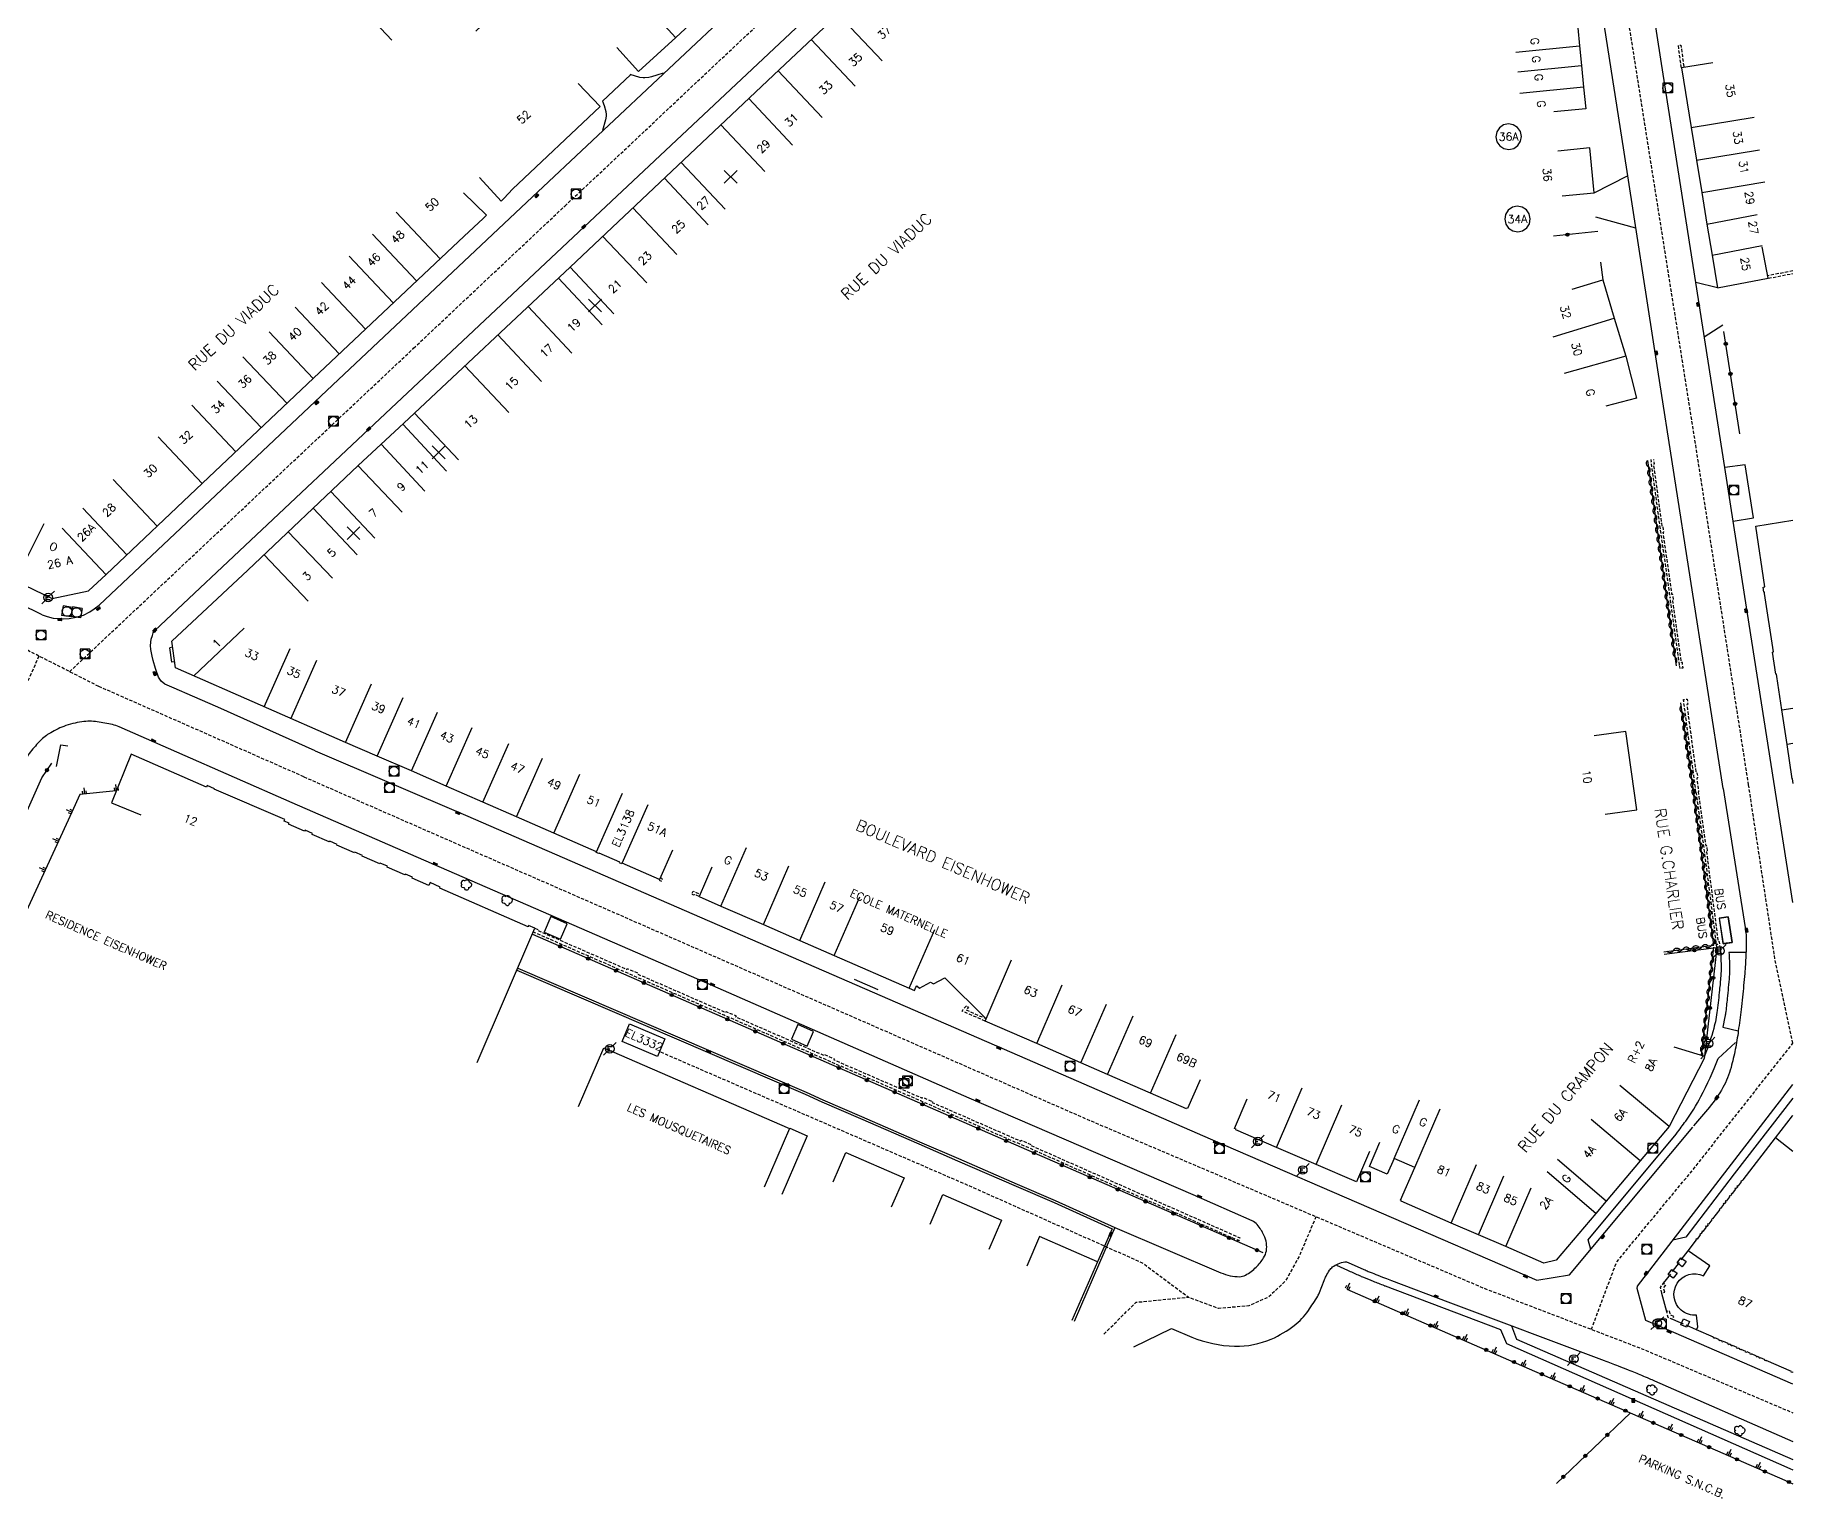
# Model space of a CAD drawing. Header units: millimetres. Extents: x 79999 to 81000, y 145000 to 146000.
# Drawn here: x 80725.4 to 81000, y 145345.3 to 145573.5 of the extents above; entities that cross this region are included whole.
import ezdxf
from ezdxf.enums import TextEntityAlignment as Align

# ---------------------------------------------------------------- set-up
doc = ezdxf.new("R2010")
doc.units = ezdxf.units.MM
doc.linetypes.add('DASHED', pattern=[0.75, 0.5, -0.25])
doc.layers.get('0').update_dxf_attribs({"linetype": 'CONTINUOUS'})
for name, color, linetype in [('W0001', 6, 'DASHED'), ('W0008', 7, 'CONTINUOUS'), ('W0100', 7, 'CONTINUOUS'), ('W0105', 7, 'CONTINUOUS'), ('W0112', 1, 'DASHED'), ('W0211', 2, 'CONTINUOUS'), ('W0300', 7, 'CONTINUOUS'), ('W0310', 3, 'CONTINUOUS'), ('W0322', 7, 'CONTINUOUS'), ('W0330', 7, 'CONTINUOUS'), ('W0400', 7, 'CONTINUOUS'), ('W0420', 7, 'CONTINUOUS'), ('W0471', 7, 'CONTINUOUS'), ('w0984', 7, 'CONTINUOUS'), ('W0989', 7, 'CONTINUOUS'), ('W0991', 7, 'CONTINUOUS'), ('W1102', 7, 'CONTINUOUS')]:
    doc.layers.add(name, color=color, linetype=linetype)
doc.styles.get("Standard").update_dxf_attribs({"font": 'romans.shx', "width": 0.85})

# ---------------------------------------------------------------- blocks, each defined once
blk = doc.blocks.new('T471')
for p, q in [((-0.333334, 0.333334), (-0.333334, -0.333334)), ((-0.333334, 0.333334), (0.333334, 0.333334)), ((-0.333334, 0), (0, 0)), ((0.500001, 0.500001), (1.000002, 1.000002)), ((-0.500001, -0.500001), (-1.000002, -1.000002)), ((-0.333334, -0.333334), (0.333334, -0.333334))]:
    blk.add_line(p, q)
blk.add_ellipse((0, 0), major_axis=(0.471405, 0.471405), ratio=1, start_param=5.4977871438, end_param=11.780972451)
blk = doc.blocks.new('T400')
for p, q in [((-0.15, 0.3), (0.15, 0.3)), ((-0.15, -0.25), (-0.15, 0.3)), ((-0.15, 0.15), (0.15, 0.15)), ((-0.15, 0), (0.15, 0)), ((0.15, 0.3), (0.15, -0.25)), ((-0.15, -0.15), (0.15, -0.15)), ((-0.15, -0.25), (-0.15, -0.3)), ((-0.15, -0.3), (0.15, -0.3)), ((0.15, -0.3), (0.15, -0.25))]:
    blk.add_line(p, q)
blk = doc.blocks.new('T420')
for p, q in [((0.75, 0.75), (-0.75, 0.75)), ((-0.75, 0.75), (-0.75, -0.75)), ((0.75, 0.75), (0.75, -0.75)), ((0.75, -0.75), (-0.75, -0.75))]:
    blk.add_line(p, q)
blk.add_ellipse((0, 0), major_axis=(-0.53, 0.53), ratio=1, start_param=3.926991, end_param=10.210176)
blk = doc.blocks.new('t112o')
at = {"color": 0, "linetype": 'Continuous'}
for p, q in [((-0.5, 0.5), (0.5, 0.5)), ((-0.5, -0.5), (-0.5, 0.5)), ((0.5, 0.5), (0.5, -0.5)), ((0.5, -0.5), (-0.5, -0.5))]:
    blk.add_line(p, q, dxfattribs=at)
blk = doc.blocks.new('T300')
for p, q in [((-0.8, 0.51), (-0.86, 0.34)), ((-0.86, 0.34), (-0.86, 0.17)), ((-0.86, 0.17), (-0.74, 0.06)), ((-0.69, 0.63), (-0.8, 0.51)), ((-0.8, -0.06), (-0.74, 0.06)), ((-0.74, 0.06), (-0.69, 0.11)), ((-0.57, 0.69), (-0.69, 0.63)), ((-0.46, 0.69), (-0.57, 0.69)), ((-0.29, 0.63), (-0.46, 0.69)), ((-0.29, 0.63), (-0.17, 0.74)), ((-0.23, 0.57), (-0.29, 0.63)), ((-0.17, 0.74), (-0.06, 0.8)), ((-0.06, 0.8), (0.06, 0.8)), ((0.06, 0.8), (0.23, 0.74)), ((0.23, 0.74), (0.34, 0.63)), ((0.34, 0.63), (0.4, 0.51)), ((0.46, 0.46), (0.34, 0.46)), ((0.4, 0.51), (0.4, 0.46)), ((0.57, 0.4), (0.46, 0.46)), ((0.57, 0.4), (0.69, 0.29)), ((0.69, 0.29), (0.74, 0.17)), ((0.74, 0.06), (0.69, -0.17)), ((0.74, 0.17), (0.74, 0.06)), ((-0.8, -0.17), (-0.8, -0.06)), ((-0.8, -0.23), (-0.8, -0.17)), ((-0.74, -0.34), (-0.8, -0.23)), ((-0.69, -0.4), (-0.74, -0.34)), ((-0.51, -0.46), (-0.69, -0.4)), ((-0.4, -0.46), (-0.51, -0.46)), ((-0.4, -0.46), (-0.34, -0.46)), ((-0.34, -0.46), (-0.34, -0.4)), ((-0.34, -0.51), (-0.34, -0.46)), ((-0.29, -0.63), (-0.34, -0.51)), ((-0.17, -0.74), (-0.29, -0.63)), ((-0.06, -0.8), (-0.17, -0.74)), ((0.06, -0.8), (-0.06, -0.8)), ((0.17, -0.74), (0.06, -0.8)), ((0.23, -0.69), (0.17, -0.74)), ((0.29, -0.46), (0.23, -0.46)), ((0.29, -0.63), (0.23, -0.69)), ((0.46, -0.4), (0.29, -0.46)), ((0.34, -0.51), (0.29, -0.63)), ((0.34, -0.51), (0.34, -0.46)), ((0.57, -0.34), (0.46, -0.4)), ((0.63, -0.29), (0.57, -0.34)), ((0.69, -0.17), (0.63, -0.29))]:
    blk.add_line(p, q)
blk = doc.blocks.new('t330o')
at = {"color": 0, "linetype": 'Continuous'}
for p, q in [((0.25, -0.25), (-0.25, 0.25)), ((-0.25, -0.25), (0.25, 0.25)), ((-0.25, 0.25), (-0.25, -0.25)), ((0.25, 0.25), (-0.25, 0.25)), ((0.25, -0.25), (0.25, 0.25)), ((-0.25, -0.25), (0.25, -0.25)), ((-0.25, -0.25), (-0.25, -0.25))]:
    blk.add_line(p, q, dxfattribs=at)
blk = doc.blocks.new('t211o')
at = {"color": 0, "linetype": 'Continuous'}
for p, q in [((-0.29, 0.5), (-0.29, 0)), ((0, 1), (0, 0)), ((0.29, 0.5), (0.29, 0))]:
    blk.add_line(p, q, dxfattribs=at)
blk = doc.blocks.new('t310o')
at = {"color": 0, "linetype": 'Continuous'}
for centre, start, end in [((-0.5, 0.38), 216.8699, 323.1304), ((0.5, -0.37), 36.8699, 143.1303)]:
    blk.add_arc(centre, 0.625, start, end, dxfattribs=at)
blk = doc.blocks.new('t322o')
at = {"color": 0, "linetype": 'Continuous'}
for radius in [0.25, 0.15]:
    blk.add_circle((0, 0), radius, dxfattribs=at)
blk = doc.blocks.new('t991o')
at = {"color": 0, "linetype": 'Continuous'}
for p, q in [((-1, 1), (1, -1)), ((-1, -1), (1, 1))]:
    blk.add_line(p, q, dxfattribs=at)

msp = doc.modelspace()

# ---------------------------------------------------------------- linework, layer by layer
at = {"layer": 'W0001', "flags": 128}
for points in [[(80993.09, 145456.36), (80984.69, 145510.32), (80976.68, 145560.86), (80972.07, 145589.98), (80971.43, 145603.13), (80968.67, 145681.83), (80967.75, 145697.64), (80966.09, 145710.51), (80961.12, 145744.68), (80946.12, 145849.32), (80939.86, 145884.69), (80933.51, 145921.1), (80932.04, 145928.44), (80930.1, 145936.63), (80928.45, 145943.06), (80926.33, 145950.97), (80923.66, 145960.62), (80914, 145995.19), (80912.67, 146000)], [(80725.98, 145476.49), (80708.24, 145435.95), (80690.16, 145394.6)], [(80767.37, 145457.63), (80800.18, 145443.27), (80890.24, 145403.91), (80951.87, 145377.68), (80976.58, 145368.21), (81000, 145358.26)], [(81000, 145415.99), (80997.24, 145428.91), (80993.09, 145456.36)], [(80925.5, 145388.9), (80922.89, 145382.76), (80920.69, 145378.8), (80918.07, 145376.32), (80915.02, 145374.97), (80910.28, 145374.55), (80905.51, 145376.33), (80898.3, 145381.7), (80870.74, 145393.96), (80822.93, 145414.68)], [(80968.52, 145371.3), (80972.48, 145381.84), (80984.46, 145396.32), (81000, 145415.99)], [(80892.37, 145370.56), (80897.39, 145375.53), (80905.51, 145376.33)]]:
    msp.add_lwpolyline(points, dxfattribs=at)
at = {"layer": 'W0001'}
for points in [[(80784.53, 145524.59), (80808.13, 145546.79), (80872.54, 145607.3), (80919.71, 145651.85)], [(80767.37, 145457.63), (80735.35, 145471.74), (80623.02, 145528.68)], [(80730.79, 145474.05), (80784.53, 145524.59)]]:
    msp.add_lwpolyline(points, dxfattribs=at)
at = {"layer": 'W0008'}
for p, q in [((80818.41, 145567.32), (80814.06, 145563.21)), ((80814.06, 145563.21), (80814.12, 145563.27)), ((80726.49, 145482.95), (80705.83, 145493.03)), ((80743.86, 145480.12), (80744.1, 145480.5))]:
    msp.add_line(p, q, dxfattribs=at)
at = {"layer": 'W0008', "flags": 128}
for points in [[(80989.13, 145455.82), (80978.92, 145521.2), (80973.53, 145555.88), (80968.91, 145585.58, 0.000179), (80968.69, 145586.95, -0.000147), (80968.43, 145588.63, -0.010113), (80968.22, 145590.23, -0.011934), (80968.09, 145591.6, -0.003719), (80968.01, 145592.97, -0.00314), (80967.94, 145594.61), (80967.03, 145618.1), (80965.09, 145670.42), (80964.89, 145674.75, 0.078325), (80964.69, 145675.68, 0.050562), (80964.04, 145676.99, 0.034346), (80963.58, 145677.62, 0.018109), (80962.6, 145678.71, 0.038484), (80961.39, 145679.77, 0.044295), (80960.2, 145680.52, 0.094421), (80958.91, 145680.89, 0.109633), (80957.75, 145680.74, 0.028761), (80956.96, 145680.4, 0.028761)], [(80997.05, 145456.91), (80992.5, 145485.8), (80990.66, 145497.56), (80989.35, 145505.96), (80984.82, 145534.86), (80979.72, 145567.42), (80976.3, 145589.58, -0.019194), (80976.12, 145591.16, -0.00966), (80975.93, 145594.33), (80974.57, 145630.63), (80972.66, 145675.43)], [(80989.13, 145455.82), (80992.55, 145434.08, -0.032891), (80992.7, 145432.49, -0.018676), (80992.66, 145429.68, -0.008206), (80992.48, 145426.89, -0.00616), (80992.13, 145423.19, -0.003585), (80991.91, 145421.26, -0.002072), (80991.48, 145417.93, -0.017141), (80991.01, 145415.04, -0.017383), (80990.34, 145412.22, -0.057059), (80989.07, 145409.07, -0.051714), (80986.96, 145405.99), (80984.49, 145403.07)], [(80894.1, 145387.2), (80910.66, 145380.14, 0.049782), (80912.09, 145379.68, 0.051669), (80913.54, 145379.52, 0.132623), (80914.5, 145379.77, 0.062762), (80916.15, 145381.01, 0.061441), (80917.32, 145382.47, 0.095622), (80917.75, 145383.59, 0.082189), (80917.76, 145384.77, 0.073424), (80917.36, 145386.02, 0.059926), (80916.32, 145387.66, 0.118252), (80915.52, 145388.26), (80906.31, 145392.29), (80871.34, 145407.44), (80829.12, 145425.88), (80787.31, 145444.1), (80765.57, 145453.56)], [(80988.66, 145431.04, -0.013595), (80988.79, 145428.1, -0.024596), (80988.74, 145426.47, -0.004933), (80988.54, 145424.31, -0.003364), (80988.19, 145421.14, -0.039735), (80987.64, 145418.32, -0.025032), (80986.19, 145414)], [(80992.69, 145430.2), (80990.02, 145430.16, -0.011018), (80990.11, 145427.6, -0.024532), (80990.07, 145426.44, -0.003628), (80989.75, 145423, -0.005373), (80989.49, 145420.69, -0.018488), (80989.39, 145420.1), (80989.05, 145418.5), (80991.48, 145417.93)], [(80968.42, 145383.77), (80968, 145385.3), (80981.78, 145401.81, 0.015562), (80981.84, 145401.89, 0.000684), (80983.27, 145403.84, 0.037887), (80985.62, 145407.66, 0.034364), (80988.31, 145413.59), (80991.04, 145416.09)], [(80897.04, 145368.58), (80902.92, 145371.43), (80906.1, 145370.1, 0.092989), (80912.79, 145368.67, 0.109259), (80918.52, 145369.78, 0.061186), (80922.11, 145371.9, 0.079964), (80924.31, 145374.23, 0.010668), (80925.79, 145376.5, 0.047209), (80926.06, 145377.05), (80926.77, 145378.91, -0.029341), (80927.09, 145379.62, -0.02188), (80927.62, 145380.52, -0.088726), (80928.1, 145381.04, -0.062025), (80928.98, 145381.55, -0.06776), (80929.99, 145381.82, -0.136202), (80930.51, 145381.75), (80933, 145380.65, 0.005113), (80933.67, 145380.36, 0.002957), (80934.84, 145379.89, 0.00226), (80936.23, 145379.33, 0.002952), (80937.3, 145378.92), (80946.1, 145375.61), (80970.53, 145366.41, -0.001428), (80972.7, 145365.59, -0.001956), (80974.28, 145364.98, -0.003746), (80975.37, 145364.54, -0.004119), (80976.35, 145364.13, -0.0008), (80977.54, 145363.62, -0.001112), (80978.39, 145363.25), (81000, 145353.8)], [(80928.69, 145381.31), (80930.42, 145380.54, 0.001535), (80932.07, 145379.8, 0.005019), (80932.58, 145379.58, 0.003391), (80932.93, 145379.43, 0.000806), (80934.44, 145378.83, 0.000413), (80936.14, 145378.15, 0.004334), (80936.3, 145378.09), (80954.33, 145371.28), (80955.27, 145369.08), (80999.52, 145349.53)]]:
    msp.add_lwpolyline(points, format="xyb", dxfattribs=at)
at = {"layer": 'W0008'}
for points in [[(80744.1, 145480.5), (80777.53, 145511.93), (80811.16, 145543.57), (80875.57, 145604.08), (80922.74, 145648.64)], [(80735.39, 145484.45), (80771.85, 145518.8), (80802.22, 145547.41), (80857.66, 145599.55), (80902.34, 145641.65), (80903.16, 145643.75), (80902.3, 145645.51)], [(80823.51, 145567.58), (80822.55, 145567.27), (80821.71, 145567), (80821.28, 145566.89), (80820.64, 145566.82), (80820.39, 145566.83), (80819.88, 145566.91), (80818.34, 145567.33)], [(80814.06, 145563.21), (80814.29, 145562.51), (80814.57, 145561.59), (80814.63, 145561.13), (80814.62, 145560.85), (80814.53, 145560.29), (80814.06, 145558.62)], [(80726.49, 145482.95), (80727.29, 145482.69), (80728.2, 145482.43), (80728.94, 145482.35), (80729.76, 145482.32), (80730.73, 145482.37), (80731.79, 145482.55), (80732.95, 145482.9), (80733.95, 145483.42), (80734.64, 145483.85), (80735.39, 145484.45)], [(80769.17, 145461.69), (80753.94, 145468.49), (80750, 145470.21), (80747.12, 145471.46), (80745.65, 145472.11), (80745.09, 145472.55), (80744.69, 145473.2), (80744.22, 145474.54), (80743.85, 145475.79), (80743.66, 145476.5), (80743.48, 145477.51), (80743.44, 145478.13), (80743.55, 145479.12), (80743.72, 145479.7), (80743.86, 145480.12), (80744.1, 145480.5)]]:
    msp.add_lwpolyline(points, dxfattribs=at)
at = {"layer": 'W0008', "flags": 128}
for points in [[(80968.96, 145548.87), (80974.18, 145551.5)], [(80975.45, 145543.35), (80969.24, 145545.06)], [(80988.22, 145534), (80984.82, 145534.86)], [(80986.12, 145526.39), (80989.06, 145528.26)], [(80990.66, 145497.56), (80993.84, 145498.07), (80992.53, 145506.36), (80989.35, 145505.96)], [(80728.73, 145459.25), (80729.42, 145462.64), (80730.51, 145462.47)], [(80769.17, 145461.69), (80792.64, 145451.64), (80880.4, 145413.52), (80911.34, 145400.03), (80960.03, 145378.99), (80965.1, 145379.79), (80970.65, 145386.45), (80984.38, 145402.9)], [(81000, 145438.01), (80997.05, 145456.91)], [(80800.65, 145427.43), (80845.72, 145408.02), (80848.32, 145406.86), (80854.35, 145404.24), (80863.44, 145400.29), (80869.51, 145397.65), (80878.66, 145393.67), (80884.62, 145391.09), (80893.64, 145387.02), (80891.37, 145381.85), (80887.38, 145372.68)], [(80800.79, 145427.75), (80845.86, 145408.34), (80848.46, 145407.18), (80854.49, 145404.57), (80863.58, 145400.61), (80869.65, 145397.97), (80878.8, 145393.99), (80884.76, 145391.41), (80894.1, 145387.2), (80891.69, 145381.71), (80887.7, 145372.54)], [(81000, 145362.74), (80981.43, 145370.8), (80977.01, 145372.69), (80975.67, 145377.7), (80975.73, 145378.04), (80990.41, 145397.13), (81000, 145409.57)], [(81000, 145407.43), (80990.83, 145395.57), (80983.27, 145385.72), (80981.27, 145385.25)], [(80843.29, 145402.72), (80846.01, 145401.54), (80842.03, 145392.37)], [(80850.05, 145394.34), (80852.04, 145398.92), (80861.14, 145394.97), (80859.14, 145390.39)], [(80865.21, 145387.75), (80867.2, 145392.34), (80876.36, 145388.36), (80874.37, 145383.78)], [(80891.37, 145381.85), (80882.31, 145385.78), (80880.32, 145381.19)], [(80956.05, 145371.86), (80956.82, 145369.76), (81000, 145350.95)], [(80999.52, 145349.53), (81000, 145349.33)]]:
    msp.add_lwpolyline(points, dxfattribs=at)
at = {"layer": 'W0008'}
msp.add_lwpolyline([(80765.57, 145453.56), (80738.51, 145465.43, 0.046342), (80737.48, 145465.78, 0.020822), (80735.1, 145466.23, 0.070927), (80732.72, 145466.23, 0.057129), (80729.86, 145465.5, 0.048287), (80727.56, 145464.35, 0.063269), (80726.04, 145463.1, 0.027842), (80724.48, 145461.27, 0.058643), (80723.91, 145460.28), (80721.95, 145455.82), (80697.11, 145399.31), (80694.24, 145392.81)], format="xyb", dxfattribs=at)
at = {"layer": 'W0008', "flags": 128}
for points in [[(80807.46, 145432.26), (80808.51, 145434.67), (80805.97, 145435.78), (80804.92, 145433.37)], [(80846.01, 145415.54), (80847.01, 145417.84), (80844.54, 145418.92), (80843.54, 145416.62)]]:
    msp.add_lwpolyline(points, close=True, dxfattribs=at)
at = {"layer": 'W0100'}
for points in [[(80747.35, 145474.63), (80746.77, 145478.83), (80758.61, 145489.89), (80775.87, 145506.24), (80782.98, 145512.86), (80808.99, 145537.27), (80841.69, 145568.12), (80865.2, 145590.29), (80875.78, 145600.2), (80880.1, 145604.14), (80898.46, 145621.36), (80921.53, 145643.25), (80921.51, 145643.3), (80939.75, 145660.41)], [(80847.9, 145601.1), (80851.33, 145597.46), (80843.17, 145589.79), (80833.34, 145580.47), (80825.47, 145573.15), (80819.66, 145567.85), (80816.29, 145571.55)], [(80810.22, 145565.97), (80813.65, 145562.34), (80799.98, 145549.42), (80798.67, 145548.01), (80798.18, 145547.56), (80794.81, 145551.25)], [(80728.04, 145485.48), (80733.76, 145486.7), (80736.47, 145489.26), (80751.53, 145503.48), (80768.88, 145519.92), (80792.4, 145542.12), (80795.41, 145544.88), (80795.89, 145545.36), (80792.32, 145548.86)]]:
    msp.add_lwpolyline(points, dxfattribs=at)
at = {"layer": 'W0100', "flags": 128}
for points in [[(80794.26, 145574.13), (80797.9, 145577.55), (80789, 145587.03), (80777.67, 145576.36), (80781.1, 145572.72)], [(80960.41, 145584.42), (80965.39, 145584.91), (80965.99, 145578.74), (80966.41, 145574.64), (80966.67, 145571.81), (80966.96, 145568.77), (80967.31, 145565.39), (80967.65, 145561.99), (80962.67, 145561.5)], [(80987.52, 145569.2), (80982.58, 145568.4), (80984.09, 145559.06), (80984.94, 145553.97), (80985.76, 145548.94), (80986.58, 145543.99), (80987.37, 145539.15), (80988.22, 145534), (80996.17, 145535.52), (80995.23, 145540.43)], [(80963.98, 145548.38), (80968.96, 145548.87), (80968.26, 145555.88), (80963.28, 145555.39)], [(80965.52, 145533.83), (80970.3, 145535.27), (80972.1, 145529.28), (80973.93, 145523.36), (80975.6, 145516.79), (80970.76, 145515.55)], [(80644.68, 145531.55), (80642.5, 145527.05), (80648.8, 145524), (80655.72, 145520.62), (80660.91, 145518.08), (80666.63, 145515.3), (80672.28, 145512.54), (80677.99, 145509.79), (80683.7, 145507.07), (80689.35, 145504.31), (80695.18, 145501.47), (80704.82, 145496.77), (80711.1, 145493.73), (80716.66, 145490.99), (80722.35, 145488.27), (80728.04, 145485.48)], [(80999.89, 145457.31), (80999.1, 145462.67), (80998.28, 145468.11), (80997.51, 145473.3), (80997.46, 145473.66), (80997.33, 145473.64), (80996.81, 145477.12), (80996.98, 145477.14), (80995.59, 145486.27), (80995.56, 145486.49), (80995.48, 145486.48), (80995.36, 145487.27), (80995.61, 145487.31), (80994.2, 145496.8), (81000, 145497.72)], [(80824.95, 145446.17), (80822.95, 145441.59), (80817.11, 145444.14), (80817.08, 145444.05), (80816.69, 145444.21), (80816.73, 145444.31), (80813.49, 145445.72), (80813.46, 145445.65), (80813.07, 145445.8), (80813.11, 145445.89), (80806.41, 145448.84), (80800.58, 145451.38), (80795.34, 145453.67), (80789.59, 145456.17), (80784.18, 145458.54), (80778.83, 145460.83), (80773.88, 145462.99), (80747.35, 145474.63)], [(80970.68, 145451.78), (80975.63, 145452.47), (80973.93, 145464.71), (80968.98, 145464.02)], [(80764.42, 145450.98), (80753.39, 145455.68), (80753.43, 145455.76), (80752.29, 145456.26), (80752.19, 145456.02), (80740.41, 145461.15), (80737.31, 145453.58), (80741.93, 145451.69)], [(80999.88, 145457.3), (81000, 145456.56)], [(80794.45, 145412.98), (80803.49, 145433.96), (80802.48, 145434.39), (80802.4, 145434.2), (80788.61, 145440.22), (80788.69, 145440.4), (80787.09, 145441.09), (80786.91, 145440.66), (80784.31, 145441.79), (80784.37, 145441.93), (80783.24, 145442.42), (80783.18, 145442.29), (80780.38, 145443.51), (80780.44, 145443.65), (80779.29, 145444.15), (80779.23, 145444.01), (80776.48, 145445.21), (80776.54, 145445.35), (80775.34, 145445.87), (80775.28, 145445.73), (80772.54, 145446.93), (80772.6, 145447.07), (80771.42, 145447.58), (80771.36, 145447.45), (80768.68, 145448.61), (80768.74, 145448.75), (80767.56, 145449.27), (80767.5, 145449.13), (80765, 145450.22), (80765.06, 145450.36), (80764.3, 145450.69), (80764.42, 145450.98)], [(80831.13, 145443.5), (80829.13, 145438.92), (80832.53, 145437.43), (80839.17, 145434.54), (80844.85, 145432.07), (80850.25, 145429.71), (80861.95, 145424.6), (80862.78, 145424.26)], [(80907.42, 145410.26), (80905.45, 145405.78), (80905.33, 145405.83), (80905.29, 145405.73), (80899.65, 145408.21), (80892.95, 145411.12), (80888.78, 145412.95), (80881.88, 145415.98), (80873.83, 145419.46), (80873.99, 145419.83)], [(80810.29, 145406.1), (80814.27, 145415.27), (80843.27, 145402.68), (80839.29, 145393.51)], [(80981.41, 145415.46), (80986.19, 145414), (80986.12, 145413.77), (80986.19, 145413.72), (80980.66, 145402.98), (80976.16, 145397.62), (80970.86, 145391.35), (80969.21, 145389.42), (80963.02, 145382.13), (80961.09, 145381.65), (80955.14, 145384.22), (80950.9, 145386.08), (80946.61, 145387.89), (80938.83, 145391.32), (80938.87, 145391.41), (80938.72, 145391.48), (80940.96, 145396.56), (80937.69, 145397.97), (80936.64, 145395.54), (80933.84, 145396.74), (80935.48, 145400.55)], [(80933.86, 145399.07), (80931.83, 145394.34), (80925.52, 145397.05), (80919.31, 145399.72), (80912.97, 145402.45), (80913.03, 145402.58), (80912.75, 145402.7), (80914.73, 145407.3)], [(80982.57, 145382.14), (80983.67, 145383.57), (80984.96, 145385.26), (80984.89, 145385.32), (80985.01, 145385.47), (80985.09, 145385.41), (80985.58, 145386.06), (80985.51, 145386.12), (80985.62, 145386.27), (80985.7, 145386.21), (80985.89, 145386.46), (80985.81, 145386.52), (80985.93, 145386.67), (80986, 145386.61), (80986.5, 145387.24), (80986.42, 145387.3), (80986.53, 145387.45), (80986.61, 145387.39), (80986.8, 145387.64), (80986.72, 145387.7), (80986.84, 145387.85), (80986.92, 145387.79), (80987.41, 145388.43), (80987.33, 145388.49), (80987.44, 145388.63), (80987.52, 145388.57), (80988.64, 145390.01), (80988.56, 145390.07), (80988.68, 145390.22), (80988.75, 145390.16), (80989.24, 145390.8), (80989.17, 145390.86), (80989.29, 145391.01), (80989.36, 145390.95), (80989.56, 145391.21), (80989.48, 145391.27), (80989.6, 145391.41), (80989.67, 145391.36), (80990.15, 145391.99), (80990.08, 145392.05), (80990.19, 145392.19), (80990.27, 145392.14), (80990.46, 145392.39), (80990.39, 145392.45), (80990.5, 145392.6), (80990.58, 145392.54), (80991.07, 145393.18), (80990.99, 145393.24), (80991.11, 145393.39), (80991.18, 145393.33), (80991.38, 145393.58), (80991.3, 145393.64), (80991.42, 145393.79), (80991.5, 145393.73), (80991.99, 145394.36), (80991.92, 145394.42), (80992.03, 145394.57), (80992.1, 145394.51), (80992.22, 145394.66), (80997.29, 145401.21), (80999.93, 145404.65), (81000, 145404.73)], [(80999.93, 145404.65), (81000, 145404.6)], [(80982.26, 145381.75), (80981.16, 145380.32)], [(80980.87, 145379.93), (80979.75, 145378.49)], [(80979.5, 145376.97), (80980.24, 145374.07)], [(80981.21, 145372.87), (80982.86, 145372.15)], [(81000, 145364.63), (80999.97, 145364.65), (80999.93, 145364.55), (80999.76, 145364.63), (80999.8, 145364.73), (80995.84, 145366.45), (80995.8, 145366.36), (80995.63, 145366.44), (80995.67, 145366.53), (80994.94, 145366.85), (80994.9, 145366.76), (80994.72, 145366.84), (80994.76, 145366.93), (80994.48, 145367.05), (80994.44, 145366.96), (80994.26, 145367.04), (80994.3, 145367.13), (80993.56, 145367.45), (80993.52, 145367.36), (80993.35, 145367.44), (80993.39, 145367.53), (80992.84, 145367.77), (80992.8, 145367.68), (80992.62, 145367.75), (80992.66, 145367.84), (80991.93, 145368.17), (80991.88, 145368.08), (80991.72, 145368.16), (80991.76, 145368.25), (80991.46, 145368.37), (80991.42, 145368.28), (80991.25, 145368.36), (80991.29, 145368.46), (80990.55, 145368.78), (80990.51, 145368.69), (80990.34, 145368.76), (80990.38, 145368.85), (80990.08, 145368.98), (80990.04, 145368.89), (80989.87, 145368.97), (80989.91, 145369.06), (80989.17, 145369.38), (80989.13, 145369.29), (80988.96, 145369.36), (80989, 145369.45), (80988.71, 145369.58), (80988.66, 145369.49), (80988.49, 145369.57), (80988.53, 145369.66), (80987.79, 145369.98), (80987.75, 145369.89), (80987.59, 145369.96), (80987.63, 145370.05), (80984.95, 145371.23), (80983.31, 145371.95)]]:
    msp.add_lwpolyline(points, dxfattribs=at)
for points in [[(80990.53, 145431.76), (80989.91, 145435.73), (80988.51, 145435.52), (80989.13, 145431.54)], [(80989.92, 145435.73), (80990.52, 145431.76), (80989.13, 145431.56), (80988.53, 145435.52)], [(80818.27, 145419.03), (80823.79, 145416.69), (80822.61, 145413.92), (80817.1, 145416.26)]]:
    msp.add_lwpolyline(points, close=True, dxfattribs=at)
at = {"layer": 'W0105'}
for p, q in [((80746.91, 145477.86), (80746.45, 145477.79)), ((80747.23, 145475.61), (80746.74, 145475.55))]:
    msp.add_line(p, q, dxfattribs=at)
msp.add_lwpolyline([(80746.74, 145475.55), (80746.45, 145477.79)], dxfattribs=at)
at = {"layer": 'W0112', "flags": 128}
for points in [[(80982.58, 145568.4), (80982.11, 145571.88), (80982.5, 145571.94), (80982.98, 145568.46)], [(81000, 145536.67), (80996.1, 145535.91)], [(80996.17, 145535.52), (81000, 145536.26)], [(80977.83, 145507.22), (80977.89, 145506.86), (80977.81, 145506.85), (80979.28, 145496.21), (80979.28, 145496.21), (80980.23, 145489.54), (80980.78, 145485.66), (80980.91, 145485.67), (80980.78, 145485.66), (80980.78, 145485.65), (80982.26, 145475.04), (80982.26, 145475.04), (80982.26, 145475.04)], [(80982.26, 145475.04), (80982.32, 145474.6), (80982.85, 145474.67), (80982.74, 145475.49), (80982.6, 145475.47), (80981.23, 145485.31), (80981.37, 145485.33), (80981.24, 145486.11), (80981.12, 145486.1), (80979.74, 145495.85), (80979.86, 145495.87), (80979.76, 145496.67), (80979.62, 145496.65), (80978.29, 145506.29), (80978.26, 145506.51), (80978.39, 145506.53), (80978.29, 145507.21)], [(80984.87, 145455.23), (80984.53, 145457.78), (80982.97, 145469.27), (80982.91, 145469.68), (80983.48, 145469.76), (80983.59, 145468.95), (80983.42, 145468.92), (80984.87, 145458.26), (80985.02, 145458.27), (80985.13, 145457.46), (80984.98, 145457.44), (80985.27, 145455.28)], [(80984.87, 145455.23), (80986.15, 145445.99), (80987.98, 145431.78), (80988.09, 145430.96), (80988.63, 145431.04), (80988.53, 145431.85), (80988.38, 145431.83), (80988.36, 145431.98), (80988.36, 145431.98), (80986.54, 145446.04), (80986.54, 145446.04), (80986.69, 145446.06), (80986.58, 145446.83), (80986.44, 145446.81), (80985.27, 145455.28)], [(80822.95, 145441.59), (80822.91, 145441.5), (80823.28, 145441.34), (80823.43, 145441.71), (80823.06, 145441.87)], [(80829.13, 145438.92), (80828.5, 145439.18), (80828.5, 145439.18), (80828.4, 145439.23), (80828.36, 145439.13), (80827.98, 145439.28), (80828.18, 145439.76), (80828.66, 145439.55), (80829.29, 145439.28)], [(80803.49, 145433.96), (80804.09, 145433.71), (80804.09, 145433.71), (80804.03, 145433.57), (80804.03, 145433.57), (80817.84, 145427.54), (80817.9, 145427.67), (80819.49, 145426.99), (80819.49, 145426.99), (80819.44, 145426.85), (80833.25, 145420.83), (80833.31, 145420.97), (80834.9, 145420.28), (80834.84, 145420.14), (80848.59, 145414.12), (80848.59, 145414.12), (80848.65, 145414.26), (80850.24, 145413.55), (80850.24, 145413.55), (80850.18, 145413.41), (80863.96, 145407.43), (80864.02, 145407.57), (80865.6, 145406.88), (80865.6, 145406.88), (80865.54, 145406.75), (80879.36, 145400.72), (80879.36, 145400.72), (80879.41, 145400.85), (80881.01, 145400.18), (80880.95, 145400.04), (80913.62, 145385.6), (80913.42, 145385.14), (80880.3, 145399.79), (80879.16, 145400.26), (80863.76, 145406.98), (80848.39, 145413.66), (80833.05, 145420.37), (80817.64, 145427.08), (80803.23, 145433.37)], [(80873.83, 145419.46), (80870.22, 145421.02), (80870.32, 145421.21), (80870.9, 145421.88), (80871.2, 145421.62), (80870.83, 145421.2), (80873.99, 145419.83)]]:
    msp.add_lwpolyline(points, dxfattribs=at)
for points in [[(80979.98, 145377.1), (80979.81, 145377.75), (80980.15, 145378.19), (80979.75, 145378.49), (80979.27, 145377.86), (80979.5, 145376.97)], [(80981.41, 145373.33), (80980.89, 145373.56), (80980.73, 145374.2), (80980.24, 145374.07), (80980.47, 145373.2), (80981.21, 145372.87)]]:
    msp.add_lwpolyline(points, close=True, dxfattribs=at)
at = {"layer": 'W0211'}
for points in [[(80738.07, 145455.44), (80732.4, 145454.86), (80731.13, 145452.11)], [(80731.13, 145452.11), (80705.94, 145397.39)]]:
    msp.add_lwpolyline(points, dxfattribs=at)
at = {"layer": 'W0310', "flags": 128}
for points in [[(80977.28, 145507.07), (80978.78, 145496.14), (80979.73, 145489.46), (80980.28, 145485.61), (80980.28, 145485.6), (80981.76, 145474.97), (80981.76, 145474.97)], [(80982.47, 145469.2), (80984.47, 145455.17)], [(80979.84, 145430.3), (80987.64, 145431.31), (80985.75, 145445.93), (80984.47, 145455.17)], [(80987.62, 145430.99), (80985.7, 145414.15)]]:
    msp.add_lwpolyline(points, dxfattribs=at)
at = {"layer": 'W0322', "flags": 128}
for points in [[(80969.51, 145542.81), (80962.6, 145542.12)], [(80969.94, 145538.01), (80970.3, 145535.27)], [(80991.71, 145511.2), (80989.22, 145527.22)], [(80803.08, 145433.02), (80917.19, 145383.28)], [(80979.89, 145429.91), (80988.09, 145430.96)], [(80988.12, 145430.93), (80986.19, 145414)], [(80853.37, 145425.99), (80857.04, 145424.37)], [(80930.32, 145377.59), (80955.59, 145366.56), (80998.73, 145347.73)], [(80974.63, 145358.25), (80963.07, 145347.23)], [(80998.73, 145347.73), (81000, 145347.18)]]:
    msp.add_lwpolyline(points, dxfattribs=at)
at = {"layer": 'W0322'}
msp.add_lwpolyline([(80700.62, 145399.41), (80726.42, 145457.47), (80728.03, 145459.78)], dxfattribs=at)
at = {"layer": 'W1102'}
for p, q in [((80818.72, 145580.54), (80825.46, 145573.15)), ((80857.71, 145569.48), (80850.85, 145576.75)), ((80853.51, 145565.52), (80846.65, 145572.8)), ((80848.35, 145560.65), (80841.49, 145567.93)), ((80843.74, 145556.31), (80836.88, 145563.58)), ((80839.39, 145552.21), (80832.53, 145559.48)), ((80830.56, 145543.88), (80823.7, 145551.15)), ((80833.18, 145546.34), (80826.32, 145553.62)), ((80781.79, 145545.85), (80788.65, 145538.58)), ((80825.66, 145539.25), (80818.8, 145546.52)), ((80778.11, 145542.39), (80784.98, 145535.11)), ((80820.94, 145534.8), (80814.08, 145542.07)), ((80774.47, 145538.95), (80781.34, 145531.68)), ((80815.8, 145529.95), (80808.96, 145537.24)), ((80770.13, 145534.85), (80777, 145527.58)), ((80814.01, 145528.26), (80807.16, 145535.56)), ((80766.04, 145530.98), (80772.9, 145523.71)), ((80809.26, 145523.81), (80802.42, 145531.1)), ((80761.96, 145527.14), (80768.84, 145519.88)), ((80804.53, 145519.37), (80797.68, 145526.66)), ((80757.85, 145523.24), (80764.72, 145515.98)), ((80799.39, 145514.55), (80792.54, 145521.84)), ((80753.85, 145519.45), (80760.72, 145512.19)), ((80749.87, 145515.68), (80756.74, 145508.42)), ((80789.64, 145505.4), (80782.83, 145512.72)), ((80791.52, 145507.17), (80784.68, 145514.46)), ((80744.63, 145510.73), (80751.5, 145503.46)), ((80786.28, 145502.28), (80779.47, 145509.6)), ((80782.73, 145498.97), (80775.85, 145506.23)), ((80737.6, 145504.08), (80744.47, 145496.81)), ((80778.46, 145494.93), (80771.58, 145502.18)), ((80732.86, 145499.6), (80739.73, 145492.33)), ((80775.72, 145492.32), (80768.84, 145499.58)), ((80771.83, 145488.64), (80764.95, 145495.89)), ((80768.07, 145485.07), (80761.19, 145492.33))]:
    msp.add_line(p, q, dxfattribs=at)
at = {"layer": 'W1102', "flags": 128}
for points in [[(80956.72, 145570.87), (80966.67, 145571.81)], [(80957.01, 145567.78), (80966.96, 145568.77)], [(80967.31, 145565.39), (80957.36, 145564.38)], [(80984.09, 145559.06), (80993.96, 145560.68)], [(80984.94, 145553.97), (80994.81, 145555.59)], [(80985.76, 145548.94), (80995.63, 145550.56)], [(80986.58, 145543.99), (80994.4, 145545.48)], [(80987.37, 145539.15), (80995.19, 145540.65)], [(80962.53, 145526.37), (80972.1, 145529.28)], [(80973.93, 145523.36), (80964.3, 145520.65)], [(80722.35, 145488.27), (80726.81, 145497.21)], [(80736.49, 145489.2), (80729.62, 145496.46)], [(80750.19, 145473.41), (80758.07, 145480.85)], [(80761.18, 145468.54), (80765.23, 145477.68)], [(80765.37, 145466.69), (80769.43, 145475.87)], [(80773.88, 145462.99), (80777.95, 145472.17)], [(80778.83, 145460.83), (80782.9, 145470.01)], [(80784.18, 145458.54), (80788.24, 145467.72)], [(80998.28, 145468.11), (81000, 145468.37)], [(80789.59, 145456.17), (80793.66, 145465.35)], [(80795.34, 145453.67), (80799.41, 145462.85)], [(80800.58, 145451.38), (80804.65, 145460.56)], [(81000, 145462.81), (80999.1, 145462.67)], [(80806.41, 145448.84), (80810.48, 145458.02)], [(80813.11, 145445.89), (80817.18, 145455.07)], [(80999.88, 145457.3), (81000, 145457.32)], [(80817.11, 145444.14), (80821.18, 145453.32)], [(80832.53, 145437.43), (80836.53, 145446.6)], [(80839.17, 145434.54), (80843.16, 145443.71)], [(80844.85, 145432.07), (80848.84, 145441.24)], [(80850.25, 145429.71), (80854.26, 145438.87)], [(80861.95, 145424.6), (80865.95, 145433.77)], [(80862.78, 145424.26), (80862.99, 145424.76), (80863.14, 145424.96), (80863.55, 145424.6), (80865.3, 145425.56), (80865.75, 145425.26), (80867.5, 145426.22), (80873.99, 145419.83), (80877.95, 145429.01)], [(80881.88, 145415.98), (80885.87, 145425.15)], [(80888.78, 145412.95), (80892.79, 145422.11)], [(80892.95, 145411.12), (80896.95, 145420.29)], [(80899.65, 145408.21), (80903.66, 145417.37)], [(80919.31, 145399.72), (80923.32, 145409.04)], [(80980.66, 145402.98), (80972.99, 145409.41)], [(80925.52, 145397.05), (80929.53, 145406.37)], [(80937.69, 145397.97), (80941.65, 145407.15)], [(80940.96, 145396.56), (80944.92, 145405.75)], [(80976.16, 145397.62), (80968.51, 145404.06)], [(81000, 145399.11), (80997.29, 145401.21)], [(80970.86, 145391.35), (80963.25, 145397.83)], [(80946.61, 145387.89), (80950.56, 145397.07)], [(80950.9, 145386.08), (80954.85, 145395.27)], [(80969.21, 145389.42), (80961.6, 145395.91)], [(80955.14, 145384.22), (80959.14, 145393.39)]]:
    msp.add_lwpolyline(points, dxfattribs=at)
for points in [[(80957.6, 145557.68), (80957.44, 145558.45), (80956.99, 145559.09), (80956.33, 145559.51), (80955.57, 145559.65), (80954.8, 145559.48), (80954.16, 145559.04), (80953.74, 145558.38), (80953.6, 145557.61), (80953.77, 145556.85), (80954.21, 145556.21), (80954.87, 145555.79), (80955.64, 145555.65), (80956.4, 145555.81), (80957.04, 145556.26), (80957.46, 145556.92)], [(80958.98, 145544.81), (80958.82, 145545.57), (80958.37, 145546.21), (80957.71, 145546.63), (80956.95, 145546.77), (80956.18, 145546.61), (80955.54, 145546.16), (80955.12, 145545.5), (80954.98, 145544.74), (80955.15, 145543.97), (80955.59, 145543.33), (80956.25, 145542.91), (80957.02, 145542.77), (80957.78, 145542.94), (80958.42, 145543.39), (80958.84, 145544.04)]]:
    msp.add_lwpolyline(points, close=True, dxfattribs=at)
msp.add_lwpolyline([(80984.95, 145371.23), (80985.15, 145371.67), (80984.95, 145373.53, -0.201219), (80982.57, 145374.28, -0.877511), (80986.02, 145379.67), (80987.05, 145381.23), (80983.67, 145383.57)], format="xyb", dxfattribs=at)

# ---------------------------------------------------------------- block references
at = {"layer": 'W0112'}
for p, rotation in [((80981.21, 145379.97), 233.0541890806069), ((80982.61, 145381.79), 232.2495584391083), ((80983.18, 145372.28), 336.3750106354796)]:
    msp.add_blockref('t112o', p, dxfattribs=dict(at, rotation=rotation))
at = {"layer": 'W0211'}
for p, rotation in [((80733.1, 145454.93), 5.875844500603372), ((80738.07, 145455.44), 5.875844500682862), ((80731.13, 145452.11), 65.27975625821175), ((80729.04, 145447.57), 65.2797562581214), ((80726.95, 145443.03), 65.27975625826774), ((80930.32, 145377.59), 336.4370862882979), ((80934.9, 145375.59), 336.4370862881827), ((80939.49, 145373.59), 336.4370862882132), ((80944.07, 145371.59), 336.43708628818), ((80948.65, 145369.59), 336.4370862883372), ((80953.24, 145367.59), 336.4370862882903), ((80957.82, 145365.59), 336.4122914492835), ((80962.4, 145363.59), 336.4122914496436), ((80966.98, 145361.59), 336.4122914492889), ((80971.57, 145359.59), 336.4122914493381), ((80976.15, 145357.59), 336.4122914493882), ((80980.73, 145355.59), 336.4122914497177), ((80985.31, 145353.59), 336.4122914493962), ((80989.89, 145351.59), 336.4122914494004), ((80994.48, 145349.59), 336.4122914490682)]:
    msp.add_blockref('t211o', p, dxfattribs=dict(at, rotation=rotation))
at = {"layer": 'W0300'}
for p in [(80792.81, 145440.73), (80799.18, 145438.29), (80978.02, 145361.82), (80991.76, 145355.45)]:
    msp.add_blockref('T300', p, dxfattribs=at)
at = {"layer": 'W0310'}
for p, rotation in [((80977.41, 145506.08), 277.8560991972343), ((80977.62, 145504.59), 277.8560991972343), ((80977.82, 145503.11), 277.8560991972343), ((80978.03, 145501.62), 277.8560991972343), ((80978.23, 145500.13), 277.8560991972343), ((80978.44, 145498.65), 277.8560991972343), ((80978.64, 145497.16), 277.8560991972343), ((80978.85, 145495.68), 278.0976465303977), ((80979.06, 145494.19), 278.0976465303977), ((80979.27, 145492.71), 278.0976465303977), ((80979.48, 145491.22), 278.0976465303977), ((80979.69, 145489.74), 278.0976465303977), ((80979.91, 145488.25), 278.0843193016277), ((80980.12, 145486.77), 278.0843193016277), ((80980.33, 145485.28), 277.9209375793785), ((80980.53, 145483.79), 277.9209375793785), ((80980.74, 145482.31), 277.9209375793785), ((80980.95, 145480.82), 277.9209375793785), ((80981.15, 145479.34), 277.9209375793785), ((80981.36, 145477.85), 277.9209375793785), ((80981.57, 145476.37), 277.9209375793785), ((80982.68, 145467.71), 278.1238943190266), ((80982.9, 145466.23), 278.1238943190266), ((80983.11, 145464.74), 278.1238943190266), ((80983.32, 145463.26), 278.1238943190266), ((80983.53, 145461.77), 278.1238943190266), ((80983.74, 145460.29), 278.1238943190266), ((80983.96, 145458.8), 278.1238943190266), ((80984.17, 145457.32), 278.1238943190266), ((80984.38, 145455.83), 278.1238943190266), ((80984.53, 145454.74), 97.8582181713162), ((80984.74, 145453.26), 97.8582181713162), ((80984.94, 145451.77), 97.8582181713162), ((80985.15, 145450.29), 97.8582181713162), ((80985.35, 145448.8), 97.8582181713162), ((80985.56, 145447.32), 97.8582181713162), ((80985.76, 145445.83), 97.36037784007668), ((80985.96, 145444.34), 97.36037784007668), ((80986.15, 145442.85), 97.36037784007668), ((80986.34, 145441.37), 97.36037784007668), ((80986.53, 145439.88), 97.36037784007668), ((80986.72, 145438.39), 97.36037784007668), ((80986.92, 145436.9), 97.36037784007668), ((80987.11, 145435.42), 97.36037784007668), ((80987.3, 145433.93), 97.36037784007668), ((80987.49, 145432.44), 97.36037784007668), ((80981.33, 145430.5), 7.360377839965132), ((80982.82, 145430.69), 7.360377839965132), ((80984.31, 145430.88), 7.360377839965132), ((80985.79, 145431.07), 7.360377839965132), ((80987.28, 145431.26), 7.360377839965132), ((80987.45, 145429.5), 263.5073427818267), ((80987.11, 145426.52), 263.5073427818267), ((80987.28, 145428.01), 263.5073427818267), ((80986.94, 145425.03), 263.5073427818267), ((80986.6, 145422.05), 263.5073427818267), ((80986.77, 145423.54), 263.5073427818267), ((80986.26, 145419.07), 263.5073427818267), ((80986.43, 145420.56), 263.5073427818267), ((80985.92, 145416.09), 263.5073427818267), ((80986.09, 145417.58), 263.5073427818267), ((80985.75, 145414.6), 263.5073427818267)]:
    msp.add_blockref('t310o', p, dxfattribs=dict(at, rotation=rotation))
at = {"layer": 'W0322'}
for p, rotation in [((80964.78, 145542.34), 185.7072365337803), ((80989.52, 145525.28), 98.83266311538685), ((80990.25, 145520.58), 98.83266311538685), ((80990.98, 145515.89), 98.83266311538685), ((80727.26, 145458.67), 55.18192840594983), ((80807.43, 145431.12), 336.4468467365802), ((80984.61, 145430.51), 7.360377840050973), ((80811.79, 145429.23), 336.4468467365802), ((80816.14, 145427.33), 336.4468467365802), ((80820.49, 145425.43), 336.4468467365802), ((80987.58, 145426.22), 263.5073427818418), ((80824.85, 145423.53), 336.4468467365802), ((80829.2, 145421.63), 336.4468467365802), ((80833.56, 145419.73), 336.4468467365802), ((80987.04, 145421.5), 263.5073427818418), ((80837.91, 145417.84), 336.4468467365802), ((80986.5, 145416.78), 263.5073427818418), ((80842.27, 145415.94), 336.4468467365802), ((80846.62, 145414.04), 336.4468467365802), ((80850.97, 145412.14), 336.4468467365802), ((80855.33, 145410.24), 336.4468467365802), ((80859.68, 145408.35), 336.4468467365802), ((80864.04, 145406.45), 336.4468467365802), ((80868.39, 145404.55), 336.4468467365802), ((80872.75, 145402.65), 336.4468467365802), ((80877.1, 145400.75), 336.4468467365802), ((80881.45, 145398.86), 336.4468467365802), ((80885.81, 145396.96), 336.4468467365802), ((80890.16, 145395.06), 336.4468467365802), ((80894.52, 145393.16), 336.4468467365802), ((80898.87, 145391.26), 336.4468467365802), ((80903.23, 145389.37), 336.4468467365802), ((80907.58, 145387.47), 336.4468467365802), ((80911.93, 145385.57), 336.4468467365802), ((80916.29, 145383.67), 336.4468467365802), ((80934.67, 145375.69), 336.4370862882975), ((80939.03, 145373.79), 336.4370862882975), ((80943.38, 145371.89), 336.4370862882975), ((80947.74, 145369.99), 336.4370862882975), ((80952.09, 145368.09), 336.4370862882975), ((80956.44, 145366.19), 336.4122914494038), ((80960.8, 145364.29), 336.4122914494038), ((80965.15, 145362.39), 336.4122914494038), ((80969.5, 145360.49), 336.4122914494038), ((80973.86, 145358.59), 336.4122914494038), ((80978.21, 145356.69), 336.4122914494038), ((80971.02, 145354.81), 223.6304284390025), ((80982.56, 145354.79), 336.4122914494038), ((80986.92, 145352.89), 336.4122914494038), ((80967.58, 145351.53), 223.6304284390025), ((80991.27, 145350.99), 336.4122914494038), ((80964.15, 145348.26), 223.6304284390025), ((80995.62, 145349.09), 336.4122914494038), ((80999.37, 145347.45), 336.5559331624627)]:
    msp.add_blockref('t322o', p, dxfattribs=dict(at, rotation=rotation))
at = {"layer": 'W0330'}
msp.add_blockref('t330o', (80975.08, 145360.19), dxfattribs=at)
at = {"layer": 'W0400'}
for p, rotation in [((80803.77, 145548.38), 133.7898492864212), ((80811.13, 145543.58), 132.9299602608912), ((80985.21, 145531.41), 188.9195387479164), ((80978.65, 145523.86), 10.00465904777523), ((80769.42, 145516.07), 133.2038607896571), ((80777.5, 145511.95), 133.2644439837362), ((80729.28, 145482.22), 90), ((80735.29, 145483.89), 125.1886285169908), ((80992.7, 145483.57), 188.8633894252816), ((80744.08, 145480.52), 136.8369169964928), ((80744.07, 145473.77), 17.57137747800102), ((80743.87, 145463.25), 246.3111004606634), ((80791.45, 145451.99), 66.73732364292992), ((80787.88, 145444.01), 246.4628590992591), ((80992.76, 145433.65), 186.8276923359074), ((80831.18, 145425.15), 247.7143245864065), ((80830.62, 145414.72), 66.70380564793962), ((80875.97, 145415.28), 67.83535940147901), ((80872.64, 145407.04), 246.5428385493498), ((80988.12, 145407.48), 322.1889400198351), ((80909.81, 145400.53), 66.43366228961328), ((80907.28, 145392.03), 246.3979152711929), ((80893.43, 145386.14), 336.4126196122886), ((80970.29, 145385.79), 139.8735744640704), ((80958.27, 145379.59), 66.63360990327308), ((80977.08, 145380.05), 322.4418552165682), ((80944.28, 145376.45), 69.33097022442487), ((80980.71, 145370.94), 66.86109855357263)]:
    msp.add_blockref('T400', p, dxfattribs=dict(at, rotation=rotation))
at = {"layer": 'W0420'}
for p in [(80980.44, 145565.23), (80809.9, 145548.68), (80772, 145513.17), (80990.78, 145502.41), (80726.31, 145479.76), (80733.18, 145476.8), (80781.47, 145458.49), (80780.75, 145455.9), (80829.64, 145425.13), (80861.68, 145410.12), (80887.07, 145412.38), (80842.41, 145408.88), (80861.12, 145409.71), (80910.42, 145399.51), (80978.1, 145399.56), (80933.22, 145395.08), (80977.16, 145383.8), (80964.54, 145376.09), (80979.48, 145372.12)]:
    msp.add_blockref('T420', p, dxfattribs=at)
at = {"layer": 'W0420', "rotation": 351.0531986864617}
for p in [(80730.38, 145483.46), (80731.88, 145483.3)]:
    msp.add_blockref('T420', p, dxfattribs=at)
at = {"layer": 'W0471'}
for p in [(80727.42, 145485.64), (80988.58, 145430.43), (80986.83, 145415.95), (80815.19, 145415.14), (80916.41, 145400.64), (80923.43, 145396.2), (80978.82, 145372.26), (80965.78, 145366.67)]:
    msp.add_blockref('T471', p, dxfattribs=at)
at = {"layer": 'W0991', "rotation": 90}
for p in [(80834.05, 145551.36), (80812.86, 145531.25), (80788.45, 145508.32), (80775.13, 145495.68)]:
    msp.add_blockref('t991o', p, dxfattribs=at)

# ---------------------------------------------------------------- texts
at = {"layer": 'w0984'}
for s, rotation, p in [('EL3138', 66.4074, (80817.26, 145449.6)), ('ECOLE MATERNELLE', 336.3035, (80860.35, 145436.27)), ('BUS', 278.8515, (80988.65, 145438.53)), ('RESIDENCE EISENHOWER', 336.33, (80736.49, 145432.07)), ('BUS', 278.5455, (80985.76, 145434.04)), ('EL3332', 336.5305, (80820.54, 145416.5)), ('8A', 63.6669, (80977.84, 145412.64)), ('LES MOUSQUETAIRES', 336.5305, (80825.98, 145402.56)), ('PARKING S.N.C.B.', 336.4123, (80982.7, 145348.3))]:
    msp.add_text(s, height=1.25, rotation=rotation, dxfattribs=at).set_placement(p, align=Align.MIDDLE)
at = {"layer": 'W0989'}
for s, rotation, p in [('RUE DU VIADUC', 43.2295, (80858.38, 145538.94)), ('RUE DU VIADUC', 43.2388, (80756.42, 145527.87)), ('RUE G.CHARLIER', 278.5937, (80980.68, 145443.22)), ('BOULEVARD EISENHOWER', 336.474, (80867.24, 145444.38)), ('RUE DU CRAMPON', 49.7891, (80964.48, 145407.53))]:
    msp.add_text(s, height=1.75, rotation=rotation, dxfattribs=at).set_placement(p, align=Align.MIDDLE)
at = {"layer": 'W0991'}
for s, rotation, p in [('37', 43.3118, (80858.05, 145573.92)), ('G', 275.646, (80959.7, 145572.55)), ('35', 43.3135, (80853.55, 145569.68)), ('G', 275.646, (80959.91, 145569.73)), ('33', 43.3118, (80848.91, 145565.31)), ('G', 275.646, (80960.3, 145566.91)), ('35', 279.1687, (80990.25, 145564.86)), ('G', 275.646, (80960.71, 145562.76)), ('52', 43.3598, (80801.74, 145560.71)), ('31', 43.332, (80843.56, 145560.26)), ('29', 43.332, (80839.19, 145556.14)), ('36A', 1.0595, (80955.6, 145557.65)), ('33', 279.1687, (80991.42, 145557.51)), ('31', 279.1687, (80992.33, 145552.87)), ('36', 275.7072, (80961.64, 145551.68)), ('27', 43.3315, (80829.79, 145547.27)), ('29', 279.1687, (80993.26, 145548.06)), ('50', 43.36, (80787.42, 145547.05)), ('34A', 1.0595, (80956.98, 145544.77)), ('48', 43.3564, (80782.05, 145541.97)), ('25', 43.332, (80825.89, 145543.59)), ('27', 279.1687, (80993.84, 145543.42)), ('46', 43.3559, (80778.29, 145538.42)), ('23', 43.332, (80820.67, 145538.67)), ('25', 279.1687, (80992.61, 145537.74)), ('44', 43.3549, (80774.44, 145534.79)), ('21', 43.3336, (80816, 145534.26)), ('42', 43.3541, (80770.17, 145530.76)), ('19', 43.1752, (80809.57, 145528.21)), ('32', 285.8675, (80964.5, 145530.25)), ('40', 43.3535, (80765.97, 145526.79)), ('38', 43.4394, (80762.04, 145523.08)), ('17', 43.1747, (80805.31, 145524.21)), ('30', 285.8675, (80966.24, 145524.45)), ('36', 43.4386, (80758.16, 145519.4)), ('15', 43.1758, (80799.84, 145519.08)), ('G', 285.8675, (80968.36, 145517.67)), ('34', 43.4373, (80753.98, 145515.45)), ('13', 43.1754, (80793.46, 145513.1)), ('32', 43.4368, (80748.94, 145510.68)), ('30', 43.3834, (80743.41, 145505.44)), ('11', 42.9517, (80785.84, 145505.96)), ('9', 42.9562, (80782.6, 145502.95)), ('28', 43.3859, (80736.95, 145499.33)), ('7', 43.4726, (80778.25, 145498.86)), ('26A', 43.506, (80733.38, 145495.82)), ('O', 334.791, (80728.26, 145493.57)), ('5', 43.473, (80771.72, 145492.66)), ('26 A', 12.1028, (80729.25, 145491.11)), ('3', 43.4729, (80767.84, 145488.99)), ('1', 43.506, (80753.77, 145478.5)), ('33', 336.33, (80759.26, 145476.73)), ('35', 336.33, (80765.84, 145473.95)), ('37', 337.1967, (80772.82, 145471.03)), ('39', 337.1967, (80779.06, 145468.43)), ('41', 337.1967, (80784.58, 145466.06)), ('43', 337.1967, (80789.73, 145463.86)), ('45', 337.1967, (80795.29, 145461.39)), ('47', 337.1967, (80800.76, 145459.03)), ('10', 277.8951, (80967.85, 145457.63)), ('49', 336.4074, (80806.49, 145456.51)), ('51', 336.4074, (80812.69, 145453.77)), ('12', 336.33, (80749.67, 145450.88)), ('51A', 336.4074, (80822.58, 145449.43)), ('G', 336.3035, (80833.63, 145444.59)), ('53', 336.3035, (80838.87, 145442.31)), ('55', 336.3035, (80844.93, 145439.75)), ('57', 336.3035, (80850.6, 145437.32)), ('59', 336.3035, (80858.55, 145433.79)), ('61', 336.3035, (80870.38, 145429.09)), ('63', 336.3035, (80880.95, 145424.1)), ('67', 336.3035, (80887.83, 145421.04)), ('69', 336.3035, (80898.88, 145416.25)), ('69B', 336.3035, (80905.28, 145413.38)), ('R+2', 63.6669, (80975.5, 145414.63)), ('71', 336.7011, (80918.97, 145407.65)), ('73', 336.7011, (80925.14, 145405.04)), ('6A', 50.0315, (80973.05, 145404.8)), ('75', 336.7011, (80931.68, 145402.29)), ('G', 336.7515, (80938, 145402.57)), ('G', 336.7515, (80942.25, 145403.67)), ('4A', 50.0315, (80968.2, 145399.02)), ('81', 336.5311, (80945.52, 145396.02)), ('G', 50.0315, (80964.62, 145394.84)), ('83', 336.5311, (80951.64, 145393.4)), ('85', 336.5311, (80955.93, 145391.57)), ('2A', 50.0315, (80961.46, 145391.06)), ('87', 336.1918, (80992.55, 145375.53))]:
    msp.add_text(s, height=1.25, rotation=rotation, dxfattribs=at).set_placement(p, align=Align.MIDDLE)

doc.saveas('drawing.dxf')
